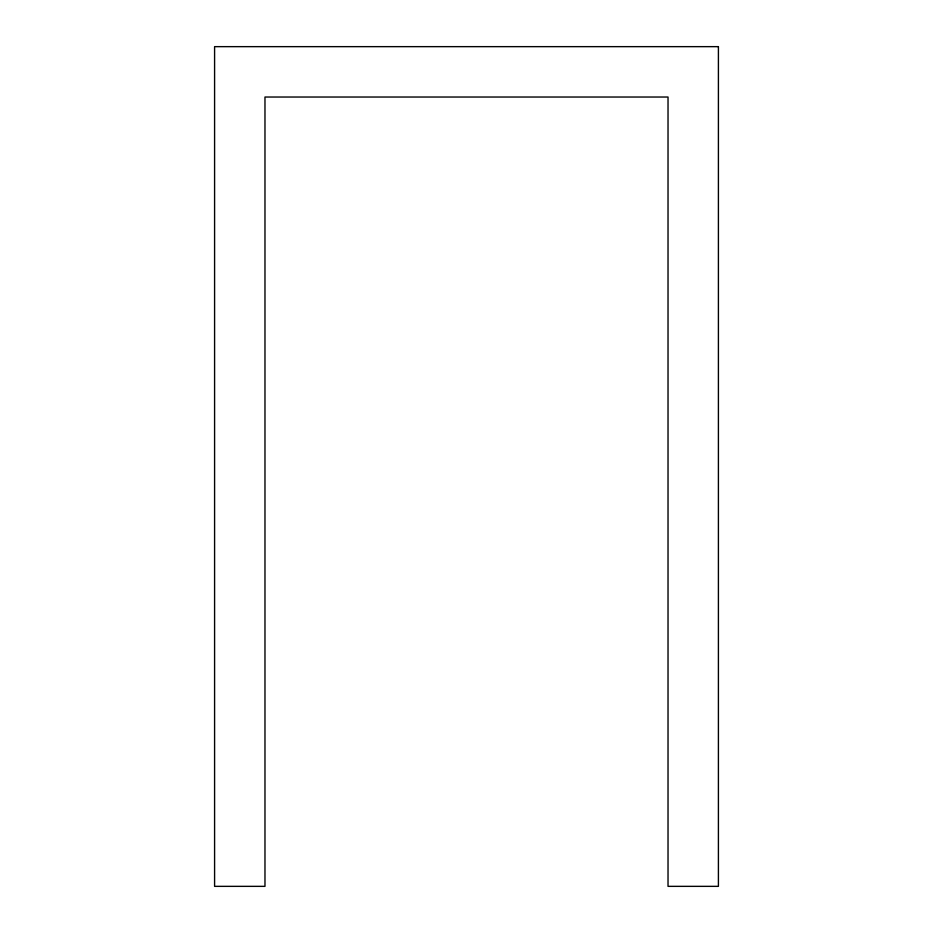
<?xml version="1.0" encoding="UTF-8"?>
<svg xmlns="http://www.w3.org/2000/svg" width="933" height="933" viewBox="0 0 933 933"><rect width="100%" height="100%" fill="white"/><g stroke="black" fill="none" stroke-linecap="round" stroke-linejoin="round"><path stroke-width="1.4" d="M718.41 46.65L214.59 46.65L214.59 886.35L264.972 886.35L264.972 97.032L668.028 97.032L668.028 886.35L718.41 886.35L718.41 46.65"/></g></svg>
